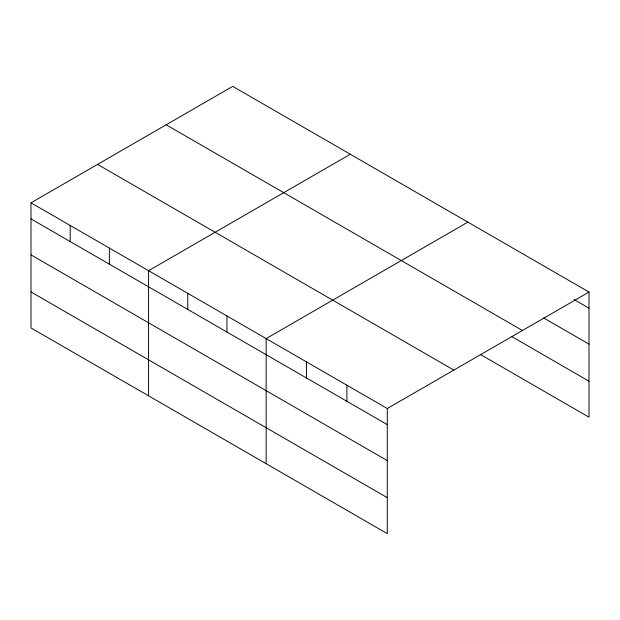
<?xml version="1.0" encoding="UTF-8"?>
<svg xmlns="http://www.w3.org/2000/svg" width="620" height="620" viewBox="0 0 620 620"><rect width="100%" height="100%" fill="white"/><g stroke="black" fill="none" stroke-linecap="round" stroke-linejoin="round"><path stroke-width="0.93" d="M31 202.825L387.275 408.526L387.275 533.634L31 327.941L31 202.825L232.725 86.366L589 292.059L589 417.175L480.229 354.377M350.292 154.241L148.575 270.708L148.575 395.824M467.868 222.123L266.143 338.59L266.143 463.698M387.275 408.526L589 292.059M574.167 299.592L589 308.156M543.678 317.959L589 344.131M166.152 124.798L522.435 330.491M511.539 336.474L589 381.199M97.565 164.393L453.848 370.094M31 218.922L387.275 424.615M31 254.897L387.275 460.59M31 291.966L387.275 497.659M346.898 385.214L346.898 401.303M306.52 361.902L306.52 377.991M226.951 315.96L226.951 332.056M187.759 293.33L187.759 309.426M109.383 248.078L109.383 264.174M70.192 225.455L70.192 241.544"/></g></svg>
